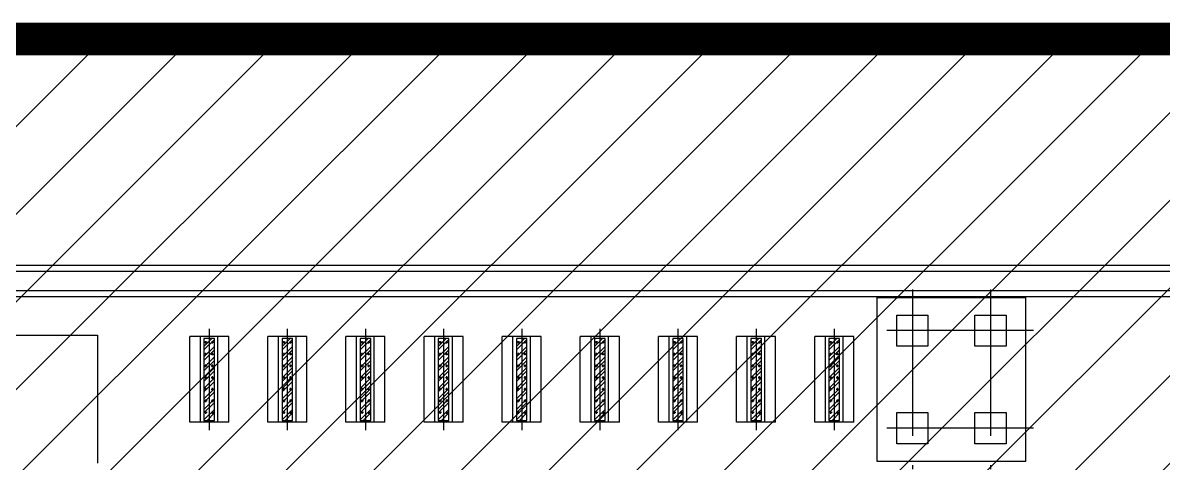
# Model space of a CAD drawing. Header units: millimetres. Extents: x -300 to 383236, y -195106 to -144646.
# Drawn here: x 140328 to 142080, y -148918 to -148241 of the extents above; entities that cross this region are included whole.
import ezdxf

# ---------------------------------------------------------------- set-up
doc = ezdxf.new("R2010")
doc.units = ezdxf.units.MM
doc.header["$LTSCALE"] = 60
doc.linetypes.add('CENTER', pattern=[2, 1.25, -0.25, 0.25, -0.25])
for name, color, linetype in [('BACK', 8, 'Continuous'), ('C_CEN', 1, 'CENTER'), ('C_CONC', 4, 'Continuous'), ('THERMAL INSULATED', 3, 'Continuous')]:
    doc.layers.add(name, color=color, linetype=linetype)
doc.layers.add('DITCH', color=7, linetype='Continuous', lineweight=0)
doc.layers.add('ROAD', color=4, linetype='Continuous', lineweight=0)

# ---------------------------------------------------------------- blocks, each defined once
blk = doc.blocks.new('KEY PLAN_NEW')
h = blk.add_hatch()
h.set_pattern_fill('ANSI32', color=253, scale=0.4, angle=180, style=0)
h.set_pattern_definition([(225, (2131.564, 1563.6816), (2.6940768, -2.6940768), []), (225, (2129.768, 1563.6816), (2.6940768, -2.6940768), [])])
h.paths.add_polyline_path([(-2358.68, -1049.94), (-2358.68, -1007.94), (-2364.08, -1007.94), (-2364.08, -1049.94)])
h = blk.add_hatch()
h.set_pattern_fill('ANSI32', color=253, scale=0.4, angle=180, style=0)
h.set_pattern_definition([(225, (2171.564, 1563.6816), (2.6940768, -2.6940768), []), (225, (2169.768, 1563.6816), (2.6940768, -2.6940768), [])])
h.paths.add_polyline_path([(-2318.68, -1049.94), (-2318.68, -1007.94), (-2324.08, -1007.94), (-2324.08, -1049.94)])
h = blk.add_hatch()
h.set_pattern_fill('ANSI32', color=253, scale=0.4, angle=180, style=0)
h.set_pattern_definition([(225, (2211.564, 1563.6816), (2.6940768, -2.6940768), []), (225, (2209.768, 1563.6816), (2.6940768, -2.6940768), [])])
h.paths.add_polyline_path([(-2278.68, -1049.94), (-2278.68, -1007.94), (-2284.08, -1007.94), (-2284.08, -1049.94)])
h = blk.add_hatch()
h.set_pattern_fill('ANSI32', color=253, scale=0.4, angle=180, style=0)
h.set_pattern_definition([(225, (2251.564, 1563.6816), (2.6940768, -2.6940768), []), (225, (2249.768, 1563.6816), (2.6940768, -2.6940768), [])])
h.paths.add_polyline_path([(-2238.68, -1049.94), (-2238.68, -1007.94), (-2244.08, -1007.94), (-2244.08, -1049.94)])
h = blk.add_hatch()
h.set_pattern_fill('ANSI32', color=253, scale=0.4, angle=180, style=0)
h.set_pattern_definition([(225, (2291.564, 1563.6816), (2.6940768, -2.6940768), []), (225, (2289.768, 1563.6816), (2.6940768, -2.6940768), [])])
h.paths.add_polyline_path([(-2198.68, -1049.94), (-2198.68, -1007.94), (-2204.08, -1007.94), (-2204.08, -1049.94)])
h = blk.add_hatch()
h.set_pattern_fill('ANSI32', color=253, scale=0.4, angle=180, style=0)
h.set_pattern_definition([(225, (2331.564, 1563.6816), (2.6940768, -2.6940768), []), (225, (2329.768, 1563.6816), (2.6940768, -2.6940768), [])])
h.paths.add_polyline_path([(-2158.68, -1049.94), (-2158.68, -1007.94), (-2164.08, -1007.94), (-2164.08, -1049.94)])
h = blk.add_hatch()
h.set_pattern_fill('ANSI32', color=253, scale=0.4, angle=180, style=0)
h.set_pattern_definition([(225, (2371.564, 1563.6816), (2.6940768, -2.6940768), []), (225, (2369.768, 1563.6816), (2.6940768, -2.6940768), [])])
h.paths.add_polyline_path([(-2118.68, -1049.94), (-2118.68, -1007.94), (-2124.08, -1007.94), (-2124.08, -1049.94)])
h = blk.add_hatch()
h.set_pattern_fill('ANSI32', color=253, scale=0.4, angle=180, style=0)
h.set_pattern_definition([(225, (2411.564, 1563.6816), (2.6940768, -2.6940768), []), (225, (2409.768, 1563.6816), (2.6940768, -2.6940768), [])])
h.paths.add_polyline_path([(-2078.68, -1049.94), (-2078.68, -1007.94), (-2084.08, -1007.94), (-2084.08, -1049.94)])
h = blk.add_hatch()
h.set_pattern_fill('ANSI32', color=253, scale=0.4, angle=180, style=0)
h.set_pattern_definition([(225, (2451.564, 1563.6816), (2.6940768, -2.6940768), []), (225, (2449.768, 1563.6816), (2.6940768, -2.6940768), [])])
h.paths.add_polyline_path([(-2038.68, -1049.94), (-2038.68, -1007.94), (-2044.08, -1007.94), (-2044.08, -1049.94)])
at = {"color": 253}
for p, q in [((-2361.38, -1002.94), (-2361.38, -1054.94)), ((-2321.38, -1002.94), (-2321.38, -1054.94)), ((-2281.38, -1002.94), (-2281.38, -1054.94)), ((-2241.38, -1002.94), (-2241.38, -1054.94)), ((-2201.38, -1002.94), (-2201.38, -1054.94)), ((-2161.38, -1002.94), (-2161.38, -1054.94)), ((-2121.38, -1002.94), (-2121.38, -1054.94)), ((-2081.38, -1002.94), (-2081.38, -1054.94)), ((-2041.38, -1002.94), (-2041.38, -1054.94)), ((-2371.38, -1050.94), (-2371.38, -1006.94)), ((-2351.38, -1006.94), (-2371.38, -1006.94)), ((-2365.88, -1050.94), (-2365.88, -1006.94)), ((-2362.42, -1009.94), (-2363.74, -1009.94)), ((-2363.08, -1010.6), (-2363.08, -1009.28)), ((-2360.34, -1009.94), (-2359.02, -1009.94)), ((-2359.68, -1010.6), (-2359.68, -1009.28)), ((-2356.88, -1050.94), (-2356.88, -1006.94)), ((-2351.38, -1050.94), (-2351.38, -1006.94)), ((-2331.38, -1050.94), (-2331.38, -1006.94)), ((-2311.38, -1006.94), (-2331.38, -1006.94)), ((-2325.88, -1050.94), (-2325.88, -1006.94)), ((-2322.42, -1009.94), (-2323.74, -1009.94)), ((-2323.08, -1010.6), (-2323.08, -1009.28)), ((-2320.34, -1009.94), (-2319.02, -1009.94)), ((-2319.68, -1010.6), (-2319.68, -1009.28)), ((-2316.88, -1050.94), (-2316.88, -1006.94)), ((-2311.38, -1050.94), (-2311.38, -1006.94)), ((-2291.38, -1050.94), (-2291.38, -1006.94)), ((-2271.38, -1006.94), (-2291.38, -1006.94)), ((-2285.88, -1050.94), (-2285.88, -1006.94)), ((-2282.42, -1009.94), (-2283.74, -1009.94)), ((-2283.08, -1010.6), (-2283.08, -1009.28)), ((-2280.34, -1009.94), (-2279.02, -1009.94)), ((-2279.68, -1010.6), (-2279.68, -1009.28)), ((-2276.88, -1050.94), (-2276.88, -1006.94)), ((-2271.38, -1050.94), (-2271.38, -1006.94)), ((-2251.38, -1050.94), (-2251.38, -1006.94)), ((-2231.38, -1006.94), (-2251.38, -1006.94)), ((-2245.88, -1050.94), (-2245.88, -1006.94)), ((-2242.42, -1009.94), (-2243.74, -1009.94)), ((-2243.08, -1010.6), (-2243.08, -1009.28)), ((-2240.34, -1009.94), (-2239.02, -1009.94)), ((-2239.68, -1010.6), (-2239.68, -1009.28)), ((-2236.88, -1050.94), (-2236.88, -1006.94)), ((-2231.38, -1050.94), (-2231.38, -1006.94)), ((-2211.38, -1050.94), (-2211.38, -1006.94)), ((-2191.38, -1006.94), (-2211.38, -1006.94)), ((-2205.88, -1050.94), (-2205.88, -1006.94)), ((-2202.42, -1009.94), (-2203.74, -1009.94)), ((-2203.08, -1010.6), (-2203.08, -1009.28)), ((-2200.34, -1009.94), (-2199.02, -1009.94)), ((-2199.68, -1010.6), (-2199.68, -1009.28)), ((-2196.88, -1050.94), (-2196.88, -1006.94)), ((-2191.38, -1050.94), (-2191.38, -1006.94)), ((-2171.38, -1050.94), (-2171.38, -1006.94)), ((-2151.38, -1006.94), (-2171.38, -1006.94)), ((-2165.88, -1050.94), (-2165.88, -1006.94)), ((-2162.42, -1009.94), (-2163.74, -1009.94)), ((-2163.08, -1010.6), (-2163.08, -1009.28)), ((-2160.34, -1009.94), (-2159.02, -1009.94)), ((-2159.68, -1010.6), (-2159.68, -1009.28)), ((-2156.88, -1050.94), (-2156.88, -1006.94)), ((-2151.38, -1050.94), (-2151.38, -1006.94)), ((-2131.38, -1050.94), (-2131.38, -1006.94)), ((-2111.38, -1006.94), (-2131.38, -1006.94)), ((-2125.88, -1050.94), (-2125.88, -1006.94)), ((-2122.42, -1009.94), (-2123.74, -1009.94)), ((-2123.08, -1010.6), (-2123.08, -1009.28)), ((-2120.34, -1009.94), (-2119.02, -1009.94)), ((-2119.68, -1010.6), (-2119.68, -1009.28)), ((-2116.88, -1050.94), (-2116.88, -1006.94)), ((-2111.38, -1050.94), (-2111.38, -1006.94)), ((-2091.38, -1050.94), (-2091.38, -1006.94)), ((-2071.38, -1006.94), (-2091.38, -1006.94)), ((-2085.88, -1050.94), (-2085.88, -1006.94)), ((-2082.42, -1009.94), (-2083.74, -1009.94)), ((-2083.08, -1010.6), (-2083.08, -1009.28)), ((-2080.34, -1009.94), (-2079.02, -1009.94)), ((-2079.68, -1010.6), (-2079.68, -1009.28)), ((-2076.88, -1050.94), (-2076.88, -1006.94)), ((-2071.38, -1050.94), (-2071.38, -1006.94)), ((-2051.38, -1050.94), (-2051.38, -1006.94)), ((-2031.38, -1006.94), (-2051.38, -1006.94)), ((-2045.88, -1050.94), (-2045.88, -1006.94)), ((-2042.42, -1009.94), (-2043.74, -1009.94)), ((-2043.08, -1010.6), (-2043.08, -1009.28)), ((-2040.34, -1009.94), (-2039.02, -1009.94)), ((-2039.68, -1010.6), (-2039.68, -1009.28)), ((-2036.88, -1050.94), (-2036.88, -1006.94)), ((-2031.38, -1050.94), (-2031.38, -1006.94)), ((-2363.08, -1016.6), (-2363.08, -1015.28)), ((-2359.68, -1016.6), (-2359.68, -1015.28)), ((-2323.08, -1016.6), (-2323.08, -1015.28)), ((-2319.68, -1016.6), (-2319.68, -1015.28)), ((-2283.08, -1016.6), (-2283.08, -1015.28)), ((-2279.68, -1016.6), (-2279.68, -1015.28)), ((-2243.08, -1016.6), (-2243.08, -1015.28)), ((-2239.68, -1016.6), (-2239.68, -1015.28)), ((-2203.08, -1016.6), (-2203.08, -1015.28)), ((-2199.68, -1016.6), (-2199.68, -1015.28)), ((-2163.08, -1016.6), (-2163.08, -1015.28)), ((-2159.68, -1016.6), (-2159.68, -1015.28)), ((-2123.08, -1016.6), (-2123.08, -1015.28)), ((-2119.68, -1016.6), (-2119.68, -1015.28)), ((-2083.08, -1016.6), (-2083.08, -1015.28)), ((-2079.68, -1016.6), (-2079.68, -1015.28)), ((-2043.08, -1016.6), (-2043.08, -1015.28)), ((-2039.68, -1016.6), (-2039.68, -1015.28)), ((-2362.42, -1015.94), (-2363.74, -1015.94)), ((-2363.08, -1022.6), (-2363.08, -1021.28)), ((-2360.34, -1015.94), (-2359.02, -1015.94)), ((-2359.68, -1022.6), (-2359.68, -1021.28)), ((-2322.42, -1015.94), (-2323.74, -1015.94)), ((-2323.08, -1022.6), (-2323.08, -1021.28)), ((-2320.34, -1015.94), (-2319.02, -1015.94)), ((-2319.68, -1022.6), (-2319.68, -1021.28)), ((-2282.42, -1015.94), (-2283.74, -1015.94)), ((-2283.08, -1022.6), (-2283.08, -1021.28)), ((-2280.34, -1015.94), (-2279.02, -1015.94)), ((-2279.68, -1022.6), (-2279.68, -1021.28)), ((-2242.42, -1015.94), (-2243.74, -1015.94)), ((-2243.08, -1022.6), (-2243.08, -1021.28)), ((-2240.34, -1015.94), (-2239.02, -1015.94)), ((-2239.68, -1022.6), (-2239.68, -1021.28)), ((-2202.42, -1015.94), (-2203.74, -1015.94)), ((-2203.08, -1022.6), (-2203.08, -1021.28)), ((-2200.34, -1015.94), (-2199.02, -1015.94)), ((-2199.68, -1022.6), (-2199.68, -1021.28)), ((-2162.42, -1015.94), (-2163.74, -1015.94)), ((-2163.08, -1022.6), (-2163.08, -1021.28)), ((-2160.34, -1015.94), (-2159.02, -1015.94)), ((-2159.68, -1022.6), (-2159.68, -1021.28)), ((-2122.42, -1015.94), (-2123.74, -1015.94)), ((-2123.08, -1022.6), (-2123.08, -1021.28)), ((-2120.34, -1015.94), (-2119.02, -1015.94)), ((-2119.68, -1022.6), (-2119.68, -1021.28)), ((-2082.42, -1015.94), (-2083.74, -1015.94)), ((-2083.08, -1022.6), (-2083.08, -1021.28)), ((-2080.34, -1015.94), (-2079.02, -1015.94)), ((-2079.68, -1022.6), (-2079.68, -1021.28)), ((-2042.42, -1015.94), (-2043.74, -1015.94)), ((-2043.08, -1022.6), (-2043.08, -1021.28)), ((-2040.34, -1015.94), (-2039.02, -1015.94)), ((-2039.68, -1022.6), (-2039.68, -1021.28)), ((-2362.42, -1021.94), (-2363.74, -1021.94)), ((-2363.08, -1028.6), (-2363.08, -1027.28)), ((-2360.34, -1021.94), (-2359.02, -1021.94)), ((-2359.68, -1028.6), (-2359.68, -1027.28)), ((-2322.42, -1021.94), (-2323.74, -1021.94)), ((-2323.08, -1028.6), (-2323.08, -1027.28)), ((-2320.34, -1021.94), (-2319.02, -1021.94)), ((-2319.68, -1028.6), (-2319.68, -1027.28)), ((-2282.42, -1021.94), (-2283.74, -1021.94)), ((-2283.08, -1028.6), (-2283.08, -1027.28)), ((-2280.34, -1021.94), (-2279.02, -1021.94)), ((-2279.68, -1028.6), (-2279.68, -1027.28)), ((-2242.42, -1021.94), (-2243.74, -1021.94)), ((-2243.08, -1028.6), (-2243.08, -1027.28)), ((-2240.34, -1021.94), (-2239.02, -1021.94)), ((-2239.68, -1028.6), (-2239.68, -1027.28)), ((-2202.42, -1021.94), (-2203.74, -1021.94)), ((-2203.08, -1028.6), (-2203.08, -1027.28)), ((-2200.34, -1021.94), (-2199.02, -1021.94)), ((-2199.68, -1028.6), (-2199.68, -1027.28)), ((-2162.42, -1021.94), (-2163.74, -1021.94)), ((-2163.08, -1028.6), (-2163.08, -1027.28)), ((-2160.34, -1021.94), (-2159.02, -1021.94)), ((-2159.68, -1028.6), (-2159.68, -1027.28)), ((-2122.42, -1021.94), (-2123.74, -1021.94)), ((-2123.08, -1028.6), (-2123.08, -1027.28)), ((-2120.34, -1021.94), (-2119.02, -1021.94)), ((-2119.68, -1028.6), (-2119.68, -1027.28)), ((-2082.42, -1021.94), (-2083.74, -1021.94)), ((-2083.08, -1028.6), (-2083.08, -1027.28)), ((-2080.34, -1021.94), (-2079.02, -1021.94)), ((-2079.68, -1028.6), (-2079.68, -1027.28)), ((-2042.42, -1021.94), (-2043.74, -1021.94)), ((-2043.08, -1028.6), (-2043.08, -1027.28)), ((-2040.34, -1021.94), (-2039.02, -1021.94)), ((-2039.68, -1028.6), (-2039.68, -1027.28)), ((-2362.42, -1027.94), (-2363.74, -1027.94)), ((-2363.08, -1034.6), (-2363.08, -1033.28)), ((-2360.34, -1027.94), (-2359.02, -1027.94)), ((-2359.68, -1034.6), (-2359.68, -1033.28)), ((-2322.42, -1027.94), (-2323.74, -1027.94)), ((-2323.08, -1034.6), (-2323.08, -1033.28)), ((-2320.34, -1027.94), (-2319.02, -1027.94)), ((-2319.68, -1034.6), (-2319.68, -1033.28)), ((-2282.42, -1027.94), (-2283.74, -1027.94)), ((-2283.08, -1034.6), (-2283.08, -1033.28)), ((-2280.34, -1027.94), (-2279.02, -1027.94)), ((-2279.68, -1034.6), (-2279.68, -1033.28)), ((-2242.42, -1027.94), (-2243.74, -1027.94)), ((-2243.08, -1034.6), (-2243.08, -1033.28)), ((-2240.34, -1027.94), (-2239.02, -1027.94)), ((-2239.68, -1034.6), (-2239.68, -1033.28)), ((-2202.42, -1027.94), (-2203.74, -1027.94)), ((-2203.08, -1034.6), (-2203.08, -1033.28)), ((-2200.34, -1027.94), (-2199.02, -1027.94)), ((-2199.68, -1034.6), (-2199.68, -1033.28)), ((-2162.42, -1027.94), (-2163.74, -1027.94)), ((-2163.08, -1034.6), (-2163.08, -1033.28)), ((-2160.34, -1027.94), (-2159.02, -1027.94)), ((-2159.68, -1034.6), (-2159.68, -1033.28)), ((-2122.42, -1027.94), (-2123.74, -1027.94)), ((-2123.08, -1034.6), (-2123.08, -1033.28)), ((-2120.34, -1027.94), (-2119.02, -1027.94)), ((-2119.68, -1034.6), (-2119.68, -1033.28)), ((-2082.42, -1027.94), (-2083.74, -1027.94)), ((-2083.08, -1034.6), (-2083.08, -1033.28)), ((-2080.34, -1027.94), (-2079.02, -1027.94)), ((-2079.68, -1034.6), (-2079.68, -1033.28)), ((-2042.42, -1027.94), (-2043.74, -1027.94)), ((-2043.08, -1034.6), (-2043.08, -1033.28)), ((-2040.34, -1027.94), (-2039.02, -1027.94)), ((-2039.68, -1034.6), (-2039.68, -1033.28)), ((-2362.42, -1033.94), (-2363.74, -1033.94)), ((-2360.34, -1033.94), (-2359.02, -1033.94)), ((-2322.42, -1033.94), (-2323.74, -1033.94)), ((-2320.34, -1033.94), (-2319.02, -1033.94)), ((-2282.42, -1033.94), (-2283.74, -1033.94)), ((-2280.34, -1033.94), (-2279.02, -1033.94)), ((-2242.42, -1033.94), (-2243.74, -1033.94)), ((-2240.34, -1033.94), (-2239.02, -1033.94)), ((-2202.42, -1033.94), (-2203.74, -1033.94)), ((-2200.34, -1033.94), (-2199.02, -1033.94)), ((-2162.42, -1033.94), (-2163.74, -1033.94)), ((-2160.34, -1033.94), (-2159.02, -1033.94)), ((-2122.42, -1033.94), (-2123.74, -1033.94)), ((-2120.34, -1033.94), (-2119.02, -1033.94)), ((-2082.42, -1033.94), (-2083.74, -1033.94)), ((-2080.34, -1033.94), (-2079.02, -1033.94)), ((-2042.42, -1033.94), (-2043.74, -1033.94)), ((-2040.34, -1033.94), (-2039.02, -1033.94)), ((-2362.42, -1039.94), (-2363.74, -1039.94)), ((-2363.08, -1040.6), (-2363.08, -1039.28)), ((-2360.34, -1039.94), (-2359.02, -1039.94)), ((-2359.68, -1040.6), (-2359.68, -1039.28)), ((-2322.42, -1039.94), (-2323.74, -1039.94)), ((-2323.08, -1040.6), (-2323.08, -1039.28)), ((-2320.34, -1039.94), (-2319.02, -1039.94)), ((-2319.68, -1040.6), (-2319.68, -1039.28)), ((-2282.42, -1039.94), (-2283.74, -1039.94)), ((-2283.08, -1040.6), (-2283.08, -1039.28)), ((-2280.34, -1039.94), (-2279.02, -1039.94)), ((-2279.68, -1040.6), (-2279.68, -1039.28)), ((-2242.42, -1039.94), (-2243.74, -1039.94)), ((-2243.08, -1040.6), (-2243.08, -1039.28)), ((-2240.34, -1039.94), (-2239.02, -1039.94)), ((-2239.68, -1040.6), (-2239.68, -1039.28)), ((-2202.42, -1039.94), (-2203.74, -1039.94)), ((-2203.08, -1040.6), (-2203.08, -1039.28)), ((-2200.34, -1039.94), (-2199.02, -1039.94)), ((-2199.68, -1040.6), (-2199.68, -1039.28)), ((-2162.42, -1039.94), (-2163.74, -1039.94)), ((-2163.08, -1040.6), (-2163.08, -1039.28)), ((-2160.34, -1039.94), (-2159.02, -1039.94)), ((-2159.68, -1040.6), (-2159.68, -1039.28)), ((-2122.42, -1039.94), (-2123.74, -1039.94)), ((-2123.08, -1040.6), (-2123.08, -1039.28)), ((-2120.34, -1039.94), (-2119.02, -1039.94)), ((-2119.68, -1040.6), (-2119.68, -1039.28)), ((-2082.42, -1039.94), (-2083.74, -1039.94)), ((-2083.08, -1040.6), (-2083.08, -1039.28)), ((-2080.34, -1039.94), (-2079.02, -1039.94)), ((-2079.68, -1040.6), (-2079.68, -1039.28)), ((-2042.42, -1039.94), (-2043.74, -1039.94)), ((-2043.08, -1040.6), (-2043.08, -1039.28)), ((-2040.34, -1039.94), (-2039.02, -1039.94)), ((-2039.68, -1040.6), (-2039.68, -1039.28)), ((-2351.38, -1050.94), (-2371.38, -1050.94)), ((-2362.42, -1045.94), (-2363.74, -1045.94)), ((-2363.08, -1046.6), (-2363.08, -1045.28)), ((-2360.34, -1045.94), (-2359.02, -1045.94)), ((-2359.68, -1046.6), (-2359.68, -1045.28)), ((-2311.38, -1050.94), (-2331.38, -1050.94)), ((-2322.42, -1045.94), (-2323.74, -1045.94)), ((-2323.08, -1046.6), (-2323.08, -1045.28)), ((-2320.34, -1045.94), (-2319.02, -1045.94)), ((-2319.68, -1046.6), (-2319.68, -1045.28)), ((-2271.38, -1050.94), (-2291.38, -1050.94)), ((-2282.42, -1045.94), (-2283.74, -1045.94)), ((-2283.08, -1046.6), (-2283.08, -1045.28)), ((-2280.34, -1045.94), (-2279.02, -1045.94)), ((-2279.68, -1046.6), (-2279.68, -1045.28)), ((-2231.38, -1050.94), (-2251.38, -1050.94)), ((-2242.42, -1045.94), (-2243.74, -1045.94)), ((-2243.08, -1046.6), (-2243.08, -1045.28)), ((-2240.34, -1045.94), (-2239.02, -1045.94)), ((-2239.68, -1046.6), (-2239.68, -1045.28)), ((-2191.38, -1050.94), (-2211.38, -1050.94)), ((-2202.42, -1045.94), (-2203.74, -1045.94)), ((-2203.08, -1046.6), (-2203.08, -1045.28)), ((-2200.34, -1045.94), (-2199.02, -1045.94)), ((-2199.68, -1046.6), (-2199.68, -1045.28)), ((-2151.38, -1050.94), (-2171.38, -1050.94)), ((-2162.42, -1045.94), (-2163.74, -1045.94)), ((-2163.08, -1046.6), (-2163.08, -1045.28)), ((-2160.34, -1045.94), (-2159.02, -1045.94)), ((-2159.68, -1046.6), (-2159.68, -1045.28)), ((-2111.38, -1050.94), (-2131.38, -1050.94)), ((-2122.42, -1045.94), (-2123.74, -1045.94)), ((-2123.08, -1046.6), (-2123.08, -1045.28)), ((-2120.34, -1045.94), (-2119.02, -1045.94)), ((-2119.68, -1046.6), (-2119.68, -1045.28)), ((-2071.38, -1050.94), (-2091.38, -1050.94)), ((-2082.42, -1045.94), (-2083.74, -1045.94)), ((-2083.08, -1046.6), (-2083.08, -1045.28)), ((-2080.34, -1045.94), (-2079.02, -1045.94)), ((-2079.68, -1046.6), (-2079.68, -1045.28)), ((-2031.38, -1050.94), (-2051.38, -1050.94)), ((-2042.42, -1045.94), (-2043.74, -1045.94)), ((-2043.08, -1046.6), (-2043.08, -1045.28)), ((-2040.34, -1045.94), (-2039.02, -1045.94)), ((-2039.68, -1046.6), (-2039.68, -1045.28))]:
    blk.add_line(p, q, dxfattribs=at)
for points in [[(-2358.68, -1049.94), (-2358.68, -1007.94), (-2364.08, -1007.94), (-2364.08, -1049.94)], [(-2318.68, -1049.94), (-2318.68, -1007.94), (-2324.08, -1007.94), (-2324.08, -1049.94)], [(-2278.68, -1049.94), (-2278.68, -1007.94), (-2284.08, -1007.94), (-2284.08, -1049.94)], [(-2238.68, -1049.94), (-2238.68, -1007.94), (-2244.08, -1007.94), (-2244.08, -1049.94)], [(-2198.68, -1049.94), (-2198.68, -1007.94), (-2204.08, -1007.94), (-2204.08, -1049.94)], [(-2158.68, -1049.94), (-2158.68, -1007.94), (-2164.08, -1007.94), (-2164.08, -1049.94)], [(-2118.68, -1049.94), (-2118.68, -1007.94), (-2124.08, -1007.94), (-2124.08, -1049.94)], [(-2078.68, -1049.94), (-2078.68, -1007.94), (-2084.08, -1007.94), (-2084.08, -1049.94)], [(-2038.68, -1049.94), (-2038.68, -1007.94), (-2044.08, -1007.94), (-2044.08, -1049.94)]]:
    blk.add_lwpolyline(points, close=True, dxfattribs=at)
for centre in [(-2363.08, -1009.94), (-2359.68, -1009.94), (-2323.08, -1009.94), (-2319.68, -1009.94), (-2283.08, -1009.94), (-2279.68, -1009.94), (-2243.08, -1009.94), (-2239.68, -1009.94), (-2203.08, -1009.94), (-2199.68, -1009.94), (-2163.08, -1009.94), (-2159.68, -1009.94), (-2123.08, -1009.94), (-2119.68, -1009.94), (-2083.08, -1009.94), (-2079.68, -1009.94), (-2043.08, -1009.94), (-2039.68, -1009.94), (-2363.08, -1015.94), (-2359.68, -1015.94), (-2323.08, -1015.94), (-2319.68, -1015.94), (-2283.08, -1015.94), (-2279.68, -1015.94), (-2243.08, -1015.94), (-2239.68, -1015.94), (-2203.08, -1015.94), (-2199.68, -1015.94), (-2163.08, -1015.94), (-2159.68, -1015.94), (-2123.08, -1015.94), (-2119.68, -1015.94), (-2083.08, -1015.94), (-2079.68, -1015.94), (-2043.08, -1015.94), (-2039.68, -1015.94), (-2363.08, -1021.94), (-2359.68, -1021.94), (-2323.08, -1021.94), (-2319.68, -1021.94), (-2283.08, -1021.94), (-2279.68, -1021.94), (-2243.08, -1021.94), (-2239.68, -1021.94), (-2203.08, -1021.94), (-2199.68, -1021.94), (-2163.08, -1021.94), (-2159.68, -1021.94), (-2123.08, -1021.94), (-2119.68, -1021.94), (-2083.08, -1021.94), (-2079.68, -1021.94), (-2043.08, -1021.94), (-2039.68, -1021.94), (-2363.08, -1027.94), (-2359.68, -1027.94), (-2323.08, -1027.94), (-2319.68, -1027.94), (-2283.08, -1027.94), (-2279.68, -1027.94), (-2243.08, -1027.94), (-2239.68, -1027.94), (-2203.08, -1027.94), (-2199.68, -1027.94), (-2163.08, -1027.94), (-2159.68, -1027.94), (-2123.08, -1027.94), (-2119.68, -1027.94), (-2083.08, -1027.94), (-2079.68, -1027.94), (-2043.08, -1027.94), (-2039.68, -1027.94), (-2363.08, -1033.94), (-2359.68, -1033.94), (-2323.08, -1033.94), (-2319.68, -1033.94), (-2283.08, -1033.94), (-2279.68, -1033.94), (-2243.08, -1033.94), (-2239.68, -1033.94), (-2203.08, -1033.94), (-2199.68, -1033.94), (-2163.08, -1033.94), (-2159.68, -1033.94), (-2123.08, -1033.94), (-2119.68, -1033.94), (-2083.08, -1033.94), (-2079.68, -1033.94), (-2043.08, -1033.94), (-2039.68, -1033.94), (-2363.08, -1039.94), (-2359.68, -1039.94), (-2323.08, -1039.94), (-2319.68, -1039.94), (-2283.08, -1039.94), (-2279.68, -1039.94), (-2243.08, -1039.94), (-2239.68, -1039.94), (-2203.08, -1039.94), (-2199.68, -1039.94), (-2163.08, -1039.94), (-2159.68, -1039.94), (-2123.08, -1039.94), (-2119.68, -1039.94), (-2083.08, -1039.94), (-2079.68, -1039.94), (-2043.08, -1039.94), (-2039.68, -1039.94), (-2363.08, -1045.94), (-2359.68, -1045.94), (-2323.08, -1045.94), (-2319.68, -1045.94), (-2283.08, -1045.94), (-2279.68, -1045.94), (-2243.08, -1045.94), (-2239.68, -1045.94), (-2203.08, -1045.94), (-2199.68, -1045.94), (-2163.08, -1045.94), (-2159.68, -1045.94), (-2123.08, -1045.94), (-2119.68, -1045.94), (-2083.08, -1045.94), (-2079.68, -1045.94), (-2043.08, -1045.94), (-2039.68, -1045.94)]:
    blk.add_circle(centre, 0.3, dxfattribs=at)
at = {"layer": 'C_CEN', "color": 253, "linetype": 'CENTER', "lineweight": -3, "ltscale": 10}
blk.add_line((-3077.31, -850.42), (-1708.53, -850.42), dxfattribs=at)
at = {"layer": 'C_CEN', "color": 253}
for p, q in [((-2001.38, -982.94), (-2001.38, -1074.94)), ((-1961.38, -982.94), (-1961.38, -1074.94)), ((-1939.38, -1003.94), (-2023.38, -1003.94)), ((-1939.38, -1053.94), (-2023.38, -1053.94))]:
    blk.add_line(p, q, dxfattribs=at)
at = {"layer": 'C_CONC', "color": 253}
for points in [[(-2019.38, -986.94), (-1943.38, -986.94), (-1943.38, -1070.94), (-2019.38, -1070.94)], [(-2009.38, -1011.94), (-2009.38, -995.94), (-1993.38, -995.94), (-1993.38, -1011.94)], [(-1969.38, -1011.94), (-1969.38, -995.94), (-1953.38, -995.94), (-1953.38, -1011.94)], [(-2009.38, -1061.94), (-2009.38, -1045.94), (-1993.38, -1045.94), (-1993.38, -1061.94)], [(-1969.38, -1061.94), (-1969.38, -1045.94), (-1953.38, -1045.94), (-1953.38, -1061.94)]]:
    blk.add_lwpolyline(points, close=True, dxfattribs=at)
at = {"layer": 'DITCH', "color": 253, "lineweight": -3}
for p, q in [((-2885.31, -973.42), (-2189.85, -973.42)), ((-2189.85, -973.42), (-1730.42, -973.42)), ((-2885.31, -983.42), (-1730.42, -983.42)), ((-2885.31, -986.42), (-1727.42, -986.42))]:
    blk.add_line(p, q, dxfattribs=at)
at = {"layer": 'ROAD', "color": 253, "lineweight": -3}
for p, q in [((-2885.31, -970.42), (-2189.85, -970.42)), ((-2885.31, -970.42), (-2189.85, -970.42)), ((-2189.85, -970.42), (-1727.42, -970.42))]:
    blk.add_line(p, q, dxfattribs=at)
at = {"layer": 'THERMAL INSULATED', "color": 253, "ltscale": 0.1}
for p, q in [((-2518.56, -1006.29, 46), (-2418.56, -1006.29, 46)), ((-2418.56, -1006.29, 46), (-2418.56, -1071.83, 46))]:
    blk.add_line(p, q, dxfattribs=at)

msp = doc.modelspace()

# ---------------------------------------------------------------- hatches: boundary and pattern name
h = msp.add_hatch()
h.set_pattern_fill('ANSI31', color=3, scale=30)
h.set_pattern_definition([(45, (136027.52, -304771.26), (-67.35192, 67.35192), [])])
h.paths.add_polyline_path([(142793.8, -151163.3), (139292.3, -151163.3), (139292.3, -148265.6), (142793.8, -148265.6)])

# ---------------------------------------------------------------- linework, layer by layer
at = {"layer": 'BACK', "color": 3, "const_width": 50, "elevation": 136.6}
msp.add_lwpolyline([(142793.8, -151163.3), (139292.3, -151163.3), (139292.3, -148265.6), (142793.8, -148265.6)], close=True, dxfattribs=at)

# ---------------------------------------------------------------- block references
at = {"xscale": 3, "yscale": 3, "zscale": 3}
msp.add_blockref('KEY PLAN_NEW', (147698.9, -145702.1), dxfattribs=at)

doc.saveas('drawing.dxf')
